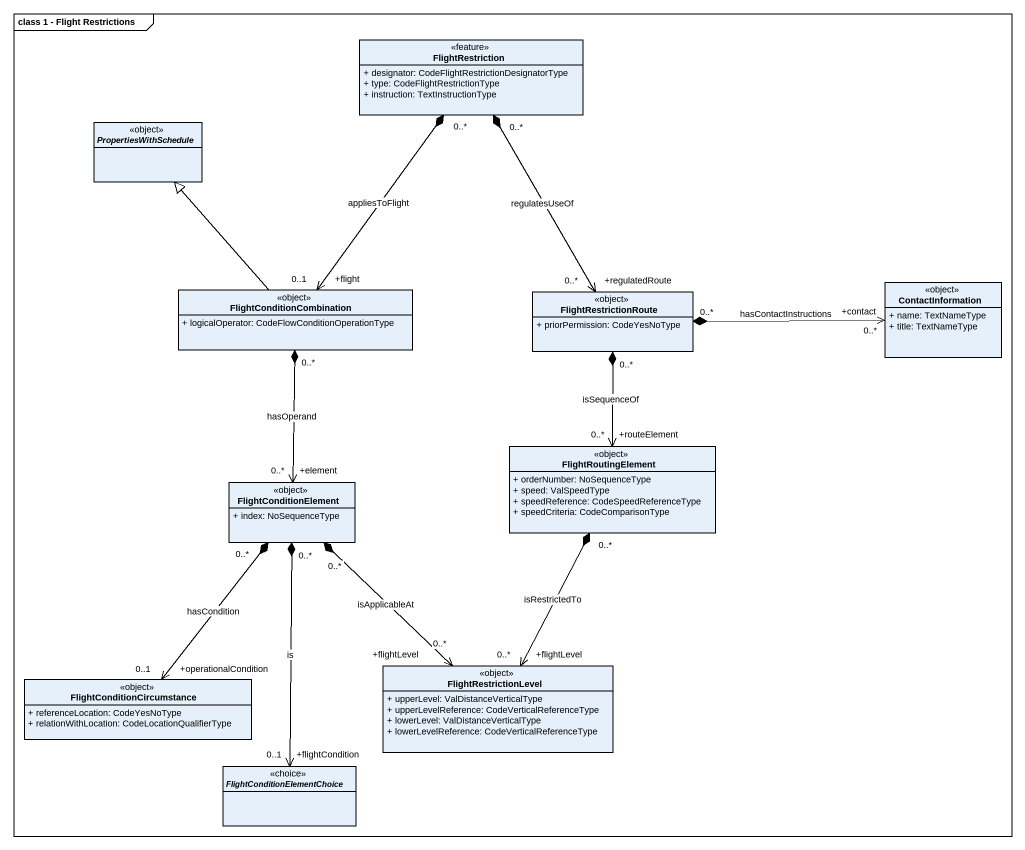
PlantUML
@startuml
mainframe class 1 - Flight Restrictions
hide circle
hide empty members
skinparam classAttributeIconSize 0
class FlightRestriction <<feature>> {
  + designator: CodeFlightRestrictionDesignatorType
  + type: CodeFlightRestrictionType
  + instruction: TextInstructionType
}
abstract class PropertiesWithSchedule <<object>>
class FlightConditionCombination <<object>> {
  + logicalOperator: CodeFlowConditionOperationType
}
class FlightRestrictionRoute <<object>> {
  + priorPermission: CodeYesNoType
}
class ContactInformation <<object>> {
  + name: TextNameType
  + title: TextNameType
}
class FlightRoutingElement <<object>> {
  + orderNumber: NoSequenceType
  + speed: ValSpeedType
  + speedReference: CodeSpeedReferenceType
  + speedCriteria: CodeComparisonType
}
class FlightConditionElement <<object>> {
  + index: NoSequenceType
}
class FlightConditionCircumstance <<object>> {
  + referenceLocation: CodeYesNoType
  + relationWithLocation: CodeLocationQualifierType
}
class FlightRestrictionLevel <<object>> {
  + upperLevel: ValDistanceVerticalType
  + upperLevelReference: CodeVerticalReferenceType
  + lowerLevel: ValDistanceVerticalType
  + lowerLevelReference: CodeVerticalReferenceType
}
abstract class FlightConditionElementChoice <<choice>>
FlightConditionCombination "+flight\n0..1" <-up-* "0..*" FlightRestriction : appliesToFlight
FlightConditionCombination -up-|> PropertiesWithSchedule
FlightConditionCombination "0..*" *--> "+element\n0..*" FlightConditionElement : hasOperand
FlightRestrictionRoute "+regulatedRoute\n0..*" <-up-* "0..*" FlightRestriction : regulatesUseOf
FlightRestrictionRoute "0..*" *-right-> "+contact\n0..*" ContactInformation : hasContactInstructions
FlightRestrictionRoute "0..*" *--> "+routeElement\n0..*" FlightRoutingElement : isSequenceOf
FlightRoutingElement "0..*" *--> "+flightLevel\n0..*" FlightRestrictionLevel : isRestrictedTo
FlightConditionElement "0..*" *--> "+operationalCondition\n0..1" FlightConditionCircumstance : hasCondition
FlightConditionElement "0..*" *--> "+flightCondition\n0..1" FlightConditionElementChoice : is
FlightRestrictionLevel "+flightLevel\n0..*" <-up-* "0..*" FlightConditionElement : isApplicableAt
@enduml
